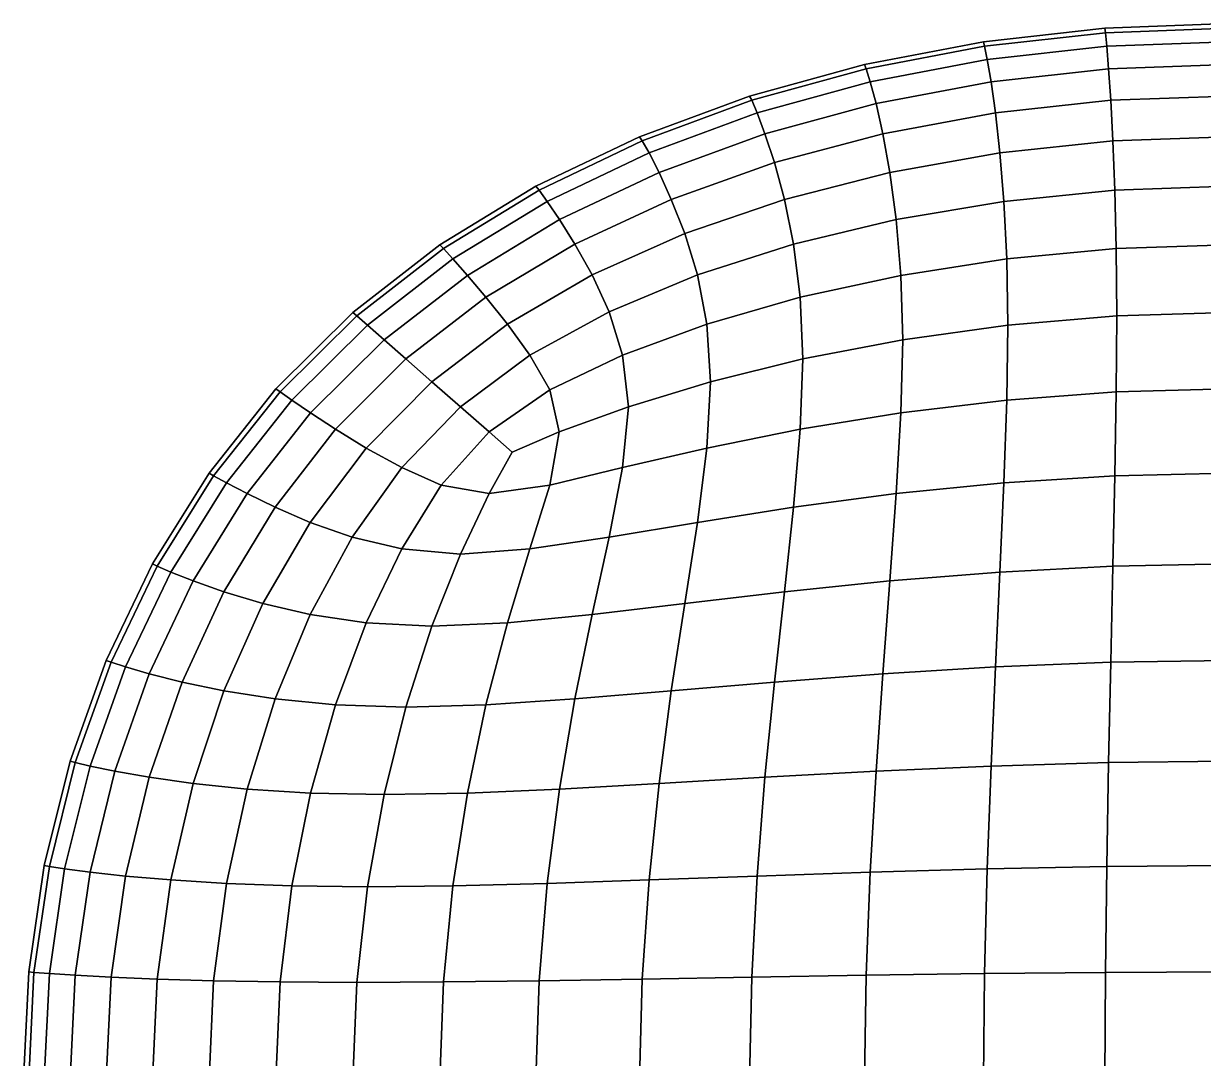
# Model space of a CAD drawing. Header units: millimetres. Extents: x -22.5 to 22.7, y -19.9 to 19.7.
# Drawn here: x -22.48 to -0.35, y 0.3 to 19.7 of the extents above; entities that cross this region are included whole.
import ezdxf

# ---------------------------------------------------------------- set-up
doc = ezdxf.new("R2010")
doc.units = ezdxf.units.MM
doc.layers.add('Bases', color=102, linetype='Continuous')

msp = doc.modelspace()

# ---------------------------------------------------------------- linework, layer by layer
at = {"layer": 'Bases'}
for points in [[(-2.191948, 19.531828, 3.00832), (0.098605, 19.616687, 3.009372), (0.098605, 19.701865, 2.771636), (-2.202134, 19.616687, 2.771636)], [(-2.191948, 19.531828, 2.534952), (-2.202134, 19.616687, 2.771636), (0.098605, 19.701865, 2.771636), (0.098605, 19.616687, 2.5339)], [(-4.458807, 19.277689, 3.005688), (-2.191948, 19.531828, 3.00832), (-2.202134, 19.616687, 2.771636), (-4.479067, 19.361571, 2.771636)], [(-4.458807, 19.277689, 2.537584), (-4.479067, 19.361571, 2.771636), (-2.202134, 19.616687, 2.771636), (-2.191948, 19.531828, 2.534952)], [(-4.40786, 19.026764, 3.237291), (-2.166481, 19.277689, 3.242555), (-2.191948, 19.531828, 3.00832), (-4.458807, 19.277689, 3.005688)], [(-4.40786, 19.026764, 2.305981), (-4.458807, 19.277689, 2.537584), (-2.191948, 19.531828, 2.534952), (-2.166481, 19.277689, 2.300717)], [(-2.166481, 19.277689, 3.242555), (0.098605, 19.361571, 3.244649), (0.098605, 19.616687, 3.009372), (-2.191948, 19.531828, 3.00832)], [(-2.166481, 19.277689, 2.300717), (-2.191948, 19.531828, 2.534952), (0.098605, 19.616687, 2.5339), (0.098605, 19.361571, 2.298623)], [(-6.67828, 18.85471, 3.002004), (-4.458807, 19.277689, 3.005688), (-4.479067, 19.361571, 2.771636), (-6.708385, 18.936937, 2.771636)], [(-6.67828, 18.85471, 2.541268), (-6.708385, 18.936937, 2.771636), (-4.479067, 19.361571, 2.771636), (-4.458807, 19.277689, 2.537584)], [(-6.601827, 18.609518, 3.229872), (-4.40786, 19.026764, 3.237291), (-4.458807, 19.277689, 3.005688), (-6.67828, 18.85471, 3.002004)], [(-6.601827, 18.609518, 2.3134), (-6.67828, 18.85471, 2.541268), (-4.458807, 19.277689, 2.537584), (-4.40786, 19.026764, 2.305981)], [(-4.336059, 18.609518, 3.463994), (-2.130827, 18.85471, 3.471894), (-2.166481, 19.277689, 3.242555), (-4.40786, 19.026764, 3.237291)], [(-4.336059, 18.609518, 2.079277), (-4.40786, 19.026764, 2.305981), (-2.166481, 19.277689, 2.300717), (-2.130827, 18.85471, 2.071378)], [(-2.130827, 18.85471, 3.471894), (0.098605, 18.936937, 3.475005), (0.098605, 19.361571, 3.244649), (-2.166481, 19.277689, 3.242555)], [(-2.130827, 18.85471, 2.071378), (-2.166481, 19.277689, 2.300717), (0.098605, 19.361571, 2.298623), (0.098605, 18.936937, 2.068267)], [(-8.826673, 18.263329, 2.997794), (-6.67828, 18.85471, 3.002004), (-6.708385, 18.936937, 2.771636), (-8.866283, 18.343204, 2.771636)], [(-8.826673, 18.263329, 2.545478), (-8.866283, 18.343204, 2.771636), (-6.708385, 18.936937, 2.771636), (-6.67828, 18.85471, 2.541268)], [(-8.724674, 18.026671, 3.221313), (-6.601827, 18.609518, 3.229872), (-6.67828, 18.85471, 3.002004), (-8.826673, 18.263329, 2.997794)], [(-8.724674, 18.026671, 2.321958), (-8.826673, 18.263329, 2.545478), (-6.67828, 18.85471, 2.541268), (-6.601827, 18.609518, 2.3134)], [(-6.492888, 18.202849, 3.452738), (-4.336059, 18.609518, 3.463994), (-4.40786, 19.026764, 3.237291), (-6.601827, 18.609518, 3.229872)], [(-6.492888, 18.202849, 2.090534), (-6.601827, 18.609518, 2.3134), (-4.40786, 19.026764, 2.305981), (-4.336059, 18.609518, 2.079277)], [(-4.253235, 18.026671, 3.683349), (-2.090081, 18.263329, 3.693889), (-2.130827, 18.85471, 3.471894), (-4.336059, 18.609518, 3.463994)], [(-4.253235, 18.026671, 1.859923), (-4.336059, 18.609518, 2.079277), (-2.130827, 18.85471, 2.071378), (-2.090081, 18.263329, 1.849383)], [(-2.090081, 18.263329, 3.693889), (0.098605, 18.343204, 3.697982), (0.098605, 18.936937, 3.475005), (-2.130827, 18.85471, 3.471894)], [(-2.090081, 18.263329, 1.849383), (-2.130827, 18.85471, 2.071378), (0.098605, 18.936937, 2.068267), (0.098605, 18.343204, 1.84529)], [(-8.577114, 17.636192, 3.439557), (-6.492888, 18.202849, 3.452738), (-6.601827, 18.609518, 3.229872), (-8.724674, 18.026671, 3.221313)], [(-8.577114, 17.636192, 2.103715), (-8.724674, 18.026671, 2.321958), (-6.601827, 18.609518, 2.3134), (-6.492888, 18.202849, 2.090534)], [(-6.365327, 17.636192, 3.668102), (-4.253235, 18.026671, 3.683349), (-4.336059, 18.609518, 3.463994), (-6.492888, 18.202849, 3.452738)], [(-6.365327, 17.636192, 1.87517), (-6.492888, 18.202849, 2.090534), (-4.336059, 18.609518, 2.079277), (-4.253235, 18.026671, 1.859923)], [(-10.880294, 17.503985, 2.993583), (-8.826673, 18.263329, 2.997794), (-8.866283, 18.343204, 2.771636), (-10.928954, 17.580789, 2.771636)], [(-10.880294, 17.503985, 2.549688), (-10.928954, 17.580789, 2.771636), (-8.866283, 18.343204, 2.771636), (-8.826673, 18.263329, 2.545478)], [(-10.752695, 17.278944, 3.212632), (-8.724674, 18.026671, 3.221313), (-8.826673, 18.263329, 2.997794), (-10.880294, 17.503985, 2.993583)], [(-10.752695, 17.278944, 2.33064), (-10.880294, 17.503985, 2.549688), (-8.826673, 18.263329, 2.545478), (-8.724674, 18.026671, 2.321958)], [(-8.400825, 17.094857, 3.649886), (-6.365327, 17.636192, 3.668102), (-6.492888, 18.202849, 3.452738), (-8.577114, 17.636192, 3.439557)], [(-8.400825, 17.094857, 1.893386), (-8.577114, 17.636192, 2.103715), (-6.492888, 18.202849, 2.090534), (-6.365327, 17.636192, 1.87517)], [(-4.169221, 17.278944, 3.892905), (-2.049334, 17.503985, 3.90609), (-2.090081, 18.263329, 3.693889), (-4.253235, 18.026671, 3.683349)], [(-4.169221, 17.278944, 1.650367), (-4.253235, 18.026671, 1.859923), (-2.090081, 18.263329, 1.849383), (-2.049334, 17.503985, 1.637182)], [(-2.049334, 17.503985, 3.90609), (0.098605, 17.580789, 3.911118), (0.098605, 18.343204, 3.697982), (-2.090081, 18.263329, 3.693889)], [(-2.049334, 17.503985, 1.637182), (-2.090081, 18.263329, 1.849383), (0.098605, 18.343204, 1.84529), (0.098605, 17.580789, 1.632154)], [(-10.564537, 16.911036, 3.425884), (-8.577114, 17.636192, 3.439557), (-8.724674, 18.026671, 3.221313), (-10.752695, 17.278944, 3.212632)], [(-10.564537, 16.911036, 2.117388), (-10.752695, 17.278944, 2.33064), (-8.724674, 18.026671, 2.321958), (-8.577114, 17.636192, 2.103715)], [(-6.233006, 16.911036, 3.873463), (-4.169221, 17.278944, 3.892905), (-4.253235, 18.026671, 3.683349), (-6.365327, 17.636192, 3.668102)], [(-6.233006, 16.911036, 1.669809), (-6.365327, 17.636192, 1.87517), (-4.253235, 18.026671, 1.859923), (-4.169221, 17.278944, 1.650367)], [(-12.815449, 16.577116, 2.989899), (-10.880294, 17.503985, 2.993583), (-10.928954, 17.580789, 2.771636), (-12.87259, 16.650112, 2.771636)], [(-12.815449, 16.577116, 2.553373), (-12.87259, 16.650112, 2.771636), (-10.928954, 17.580789, 2.771636), (-10.880294, 17.503985, 2.549688)], [(-12.662658, 16.366398, 3.204967), (-10.752695, 17.278944, 3.212632), (-10.880294, 17.503985, 2.993583), (-12.815449, 16.577116, 2.989899)], [(-12.662658, 16.366398, 2.338305), (-12.815449, 16.577116, 2.553373), (-10.880294, 17.503985, 2.549688), (-10.752695, 17.278944, 2.33064)], [(-10.334199, 16.40563, 3.63044), (-8.400825, 17.094857, 3.649886), (-8.577114, 17.636192, 3.439557), (-10.564537, 16.911036, 3.425884)], [(-10.334199, 16.40563, 1.912832), (-10.564537, 16.911036, 2.117388), (-8.577114, 17.636192, 2.103715), (-8.400825, 17.094857, 1.893386)], [(-8.212636, 16.40563, 3.849662), (-6.233006, 16.911036, 3.873463), (-6.365327, 17.636192, 3.668102), (-8.400825, 17.094857, 3.649886)], [(-8.212636, 16.40563, 1.69361), (-8.400825, 17.094857, 1.893386), (-6.365327, 17.636192, 1.87517), (-6.233006, 16.911036, 1.669809)], [(-4.09504, 16.366398, 4.090263), (-2.01368, 16.577116, 4.10605), (-2.049334, 17.503985, 3.90609), (-4.169221, 17.278944, 3.892905)], [(-4.09504, 16.366398, 1.453009), (-4.169221, 17.278944, 1.650367), (-2.049334, 17.503985, 1.637182), (-2.01368, 16.577116, 1.437221)], [(-2.01368, 16.577116, 4.10605), (0.098605, 16.650112, 4.111955), (0.098605, 17.580789, 3.911118), (-2.049334, 17.503985, 3.90609)], [(-2.01368, 16.577116, 1.437221), (-2.049334, 17.503985, 1.637182), (0.098605, 17.580789, 1.632154), (0.098605, 16.650112, 1.431317)], [(-12.432849, 16.026224, 3.413644), (-10.564537, 16.911036, 3.425884), (-10.752695, 17.278944, 3.212632), (-12.662658, 16.366398, 3.204967)], [(-12.432849, 16.026224, 2.129628), (-12.662658, 16.366398, 2.338305), (-10.752695, 17.278944, 2.33064), (-10.564537, 16.911036, 2.117388)], [(-6.114547, 16.026224, 4.066516), (-4.09504, 16.366398, 4.090263), (-4.169221, 17.278944, 3.892905), (-6.233006, 16.911036, 3.873463)], [(-6.114547, 16.026224, 1.476756), (-6.233006, 16.911036, 1.669809), (-4.169221, 17.278944, 1.650367), (-4.09504, 16.366398, 1.453009)], [(-10.080062, 15.768098, 3.823402), (-8.212636, 16.40563, 3.849662), (-8.400825, 17.094857, 3.649886), (-10.334199, 16.40563, 3.63044)], [(-10.080062, 15.768098, 1.71987), (-10.334199, 16.40563, 1.912832), (-8.400825, 17.094857, 1.893386), (-8.212636, 16.40563, 1.69361)], [(-12.144654, 15.564863, 3.612733), (-10.334199, 16.40563, 3.63044), (-10.564537, 16.911036, 3.425884), (-12.432849, 16.026224, 3.413644)], [(-12.144654, 15.564863, 1.930538), (-12.432849, 16.026224, 2.129628), (-10.564537, 16.911036, 2.117388), (-10.334199, 16.40563, 1.912832)], [(-8.041278, 15.564863, 4.036737), (-6.114547, 16.026224, 4.066516), (-6.233006, 16.911036, 3.873463), (-8.212636, 16.40563, 3.849662)], [(-8.041278, 15.564863, 1.506535), (-8.212636, 16.40563, 1.69361), (-6.233006, 16.911036, 1.669809), (-6.114547, 16.026224, 1.476756)], [(-14.608445, 15.483161, 2.987268), (-12.815449, 16.577116, 2.989899), (-12.87259, 16.650112, 2.771636), (-14.673385, 15.551591, 2.771636)], [(-14.608445, 15.483161, 2.556004), (-14.673385, 15.551591, 2.771636), (-12.87259, 16.650112, 2.771636), (-12.815449, 16.577116, 2.553373)], [(-1.988214, 15.483161, 4.291321), (0.098605, 15.551591, 4.298032), (0.098605, 16.650112, 4.111955), (-2.01368, 16.577116, 4.10605)], [(-1.988214, 15.483161, 1.25195), (-2.01368, 16.577116, 1.437221), (0.098605, 16.650112, 1.431317), (0.098605, 15.551591, 1.24524)], [(-14.431329, 15.289091, 3.199457), (-12.662658, 16.366398, 3.204967), (-12.815449, 16.577116, 2.989899), (-14.608445, 15.483161, 2.987268)], [(-14.431329, 15.289091, 2.343815), (-14.608445, 15.483161, 2.556004), (-12.815449, 16.577116, 2.553373), (-12.662658, 16.366398, 2.338305)], [(-11.816705, 14.990583, 3.799041), (-10.080062, 15.768098, 3.823402), (-10.334199, 16.40563, 3.63044), (-12.144654, 15.564863, 3.612733)], [(-11.816705, 14.990583, 1.744231), (-12.144654, 15.564863, 1.930538), (-10.334199, 16.40563, 1.912832), (-10.080062, 15.768098, 1.71987)], [(-9.844305, 14.990583, 4.00285), (-8.041278, 15.564863, 4.036737), (-8.212636, 16.40563, 3.849662), (-10.080062, 15.768098, 3.823402)], [(-9.844305, 14.990583, 1.540422), (-10.080062, 15.768098, 1.71987), (-8.212636, 16.40563, 1.69361), (-8.041278, 15.564863, 1.506535)], [(-4.041713, 15.289091, 4.27302), (-1.988214, 15.483161, 4.291321), (-2.01368, 16.577116, 4.10605), (-4.09504, 16.366398, 4.090263)], [(-4.041713, 15.289091, 1.270252), (-4.09504, 16.366398, 1.453009), (-2.01368, 16.577116, 1.437221), (-1.988214, 15.483161, 1.25195)], [(-14.159745, 14.9806, 3.40476), (-12.432849, 16.026224, 3.413644), (-12.662658, 16.366398, 3.204967), (-14.431329, 15.289091, 3.199457)], [(-14.159745, 14.9806, 2.138512), (-14.431329, 15.289091, 2.343815), (-12.662658, 16.366398, 2.338305), (-12.432849, 16.026224, 2.129628)], [(-6.028574, 14.9806, 4.244957), (-4.041713, 15.289091, 4.27302), (-4.09504, 16.366398, 4.090263), (-6.114547, 16.026224, 4.066516)], [(-6.028574, 14.9806, 1.298315), (-6.114547, 16.026224, 1.476756), (-4.09504, 16.366398, 1.453009), (-4.041713, 15.289091, 1.270252)], [(-13.811396, 14.568907, 3.599735), (-12.144654, 15.564863, 3.612733), (-12.432849, 16.026224, 3.413644), (-14.159745, 14.9806, 3.40476)], [(-13.811396, 14.568907, 1.943537), (-14.159745, 14.9806, 2.138512), (-12.432849, 16.026224, 2.129628), (-12.144654, 15.564863, 1.930538)], [(-7.915479, 14.568907, 4.208962), (-6.028574, 14.9806, 4.244957), (-6.114547, 16.026224, 4.066516), (-8.041278, 15.564863, 4.036737)], [(-7.915479, 14.568907, 1.33431), (-8.041278, 15.564863, 1.506535), (-6.114547, 16.026224, 1.476756), (-6.028574, 14.9806, 1.298315)], [(-11.500781, 14.298099, 3.970205), (-9.844305, 14.990583, 4.00285), (-10.080062, 15.768098, 3.823402), (-11.816705, 14.990583, 3.799041)], [(-11.500781, 14.298099, 1.573066), (-11.816705, 14.990583, 1.744231), (-10.080062, 15.768098, 1.71987), (-9.844305, 14.990583, 1.540422)], [(-16.235588, 14.222559, 2.986215), (-14.608445, 15.483161, 2.987268), (-14.673385, 15.551591, 2.771636), (-16.307532, 14.285645, 2.771636)], [(-16.235588, 14.222559, 2.557057), (-16.307532, 14.285645, 2.771636), (-14.673385, 15.551591, 2.771636), (-14.608445, 15.483161, 2.556004)], [(-13.403988, 14.065229, 3.780938), (-11.816705, 14.990583, 3.799041), (-12.144654, 15.564863, 3.612733), (-13.811396, 14.568907, 3.599735)], [(-13.403988, 14.065229, 1.762334), (-13.811396, 14.568907, 1.943537), (-12.144654, 15.564863, 1.930538), (-11.816705, 14.990583, 1.744231)], [(-9.669107, 14.065229, 4.166865), (-7.915479, 14.568907, 4.208962), (-8.041278, 15.564863, 4.036737), (-9.844305, 14.990583, 4.00285)], [(-9.669107, 14.065229, 1.376407), (-9.844305, 14.990583, 1.540422), (-8.041278, 15.564863, 1.506535), (-7.915479, 14.568907, 1.33431)], [(-1.978027, 14.222559, 4.459455), (0.098605, 14.285645, 4.466889), (0.098605, 15.551591, 4.298032), (-1.988214, 15.483161, 4.291321)], [(-1.978027, 14.222559, 1.083817), (-1.988214, 15.483161, 1.25195), (0.098605, 15.551591, 1.24524), (0.098605, 14.285645, 1.076383)], [(-16.035477, 14.047085, 3.19724), (-14.431329, 15.289091, 3.199457), (-14.608445, 15.483161, 2.987268), (-16.235588, 14.222559, 2.986215)], [(-16.035477, 14.047085, 2.346031), (-16.235588, 14.222559, 2.557057), (-14.608445, 15.483161, 2.556004), (-14.431329, 15.289091, 2.343815)], [(-15.722918, 13.773008, 3.401157), (-14.159745, 14.9806, 3.40476), (-14.431329, 15.289091, 3.199457), (-16.035477, 14.047085, 3.19724)], [(-15.722918, 13.773008, 2.142115), (-16.035477, 14.047085, 2.346031), (-14.431329, 15.289091, 2.343815), (-14.159745, 14.9806, 2.138512)], [(-5.993709, 13.773008, 4.406481), (-4.020263, 14.047085, 4.438777), (-4.041713, 15.289091, 4.27302), (-6.028574, 14.9806, 4.244957)], [(-5.993709, 13.773008, 1.136791), (-6.028574, 14.9806, 1.298315), (-4.041713, 15.289091, 1.270252), (-4.020263, 14.047085, 1.104494)], [(-4.020263, 14.047085, 4.438777), (-1.978027, 14.222559, 4.459455), (-1.988214, 15.483161, 4.291321), (-4.041713, 15.289091, 4.27302)], [(-4.020263, 14.047085, 1.104494), (-4.041713, 15.289091, 1.270252), (-1.988214, 15.483161, 1.25195), (-1.978027, 14.222559, 1.083817)], [(-15.313631, 13.414112, 3.594412), (-13.811396, 14.568907, 3.599735), (-14.159745, 14.9806, 3.40476), (-15.722918, 13.773008, 3.401157)], [(-15.313631, 13.414112, 1.94886), (-15.722918, 13.773008, 2.142115), (-14.159745, 14.9806, 2.138512), (-13.811396, 14.568907, 1.943537)], [(-12.98786, 13.482125, 3.944154), (-11.500781, 14.298099, 3.970205), (-11.816705, 14.990583, 3.799041), (-13.403988, 14.065229, 3.780938)], [(-12.98786, 13.482125, 1.599118), (-13.403988, 14.065229, 1.762334), (-11.816705, 14.990583, 1.744231), (-11.500781, 14.298099, 1.573066)], [(-11.248662, 13.482125, 4.123866), (-9.669107, 14.065229, 4.166865), (-9.844305, 14.990583, 4.00285), (-11.500781, 14.298099, 3.970205)], [(-11.248662, 13.482125, 1.419406), (-11.500781, 14.298099, 1.573066), (-9.844305, 14.990583, 1.540422), (-9.669107, 14.065229, 1.376407)], [(-7.863969, 13.414112, 4.364189), (-5.993709, 13.773008, 4.406481), (-6.028574, 14.9806, 4.244957), (-7.915479, 14.568907, 4.208962)], [(-7.863969, 13.414112, 1.179083), (-7.915479, 14.568907, 1.33431), (-6.028574, 14.9806, 1.298315), (-5.993709, 13.773008, 1.136791)], [(-14.823335, 12.984181, 3.77345), (-13.403988, 14.065229, 3.780938), (-13.811396, 14.568907, 3.599735), (-15.313631, 13.414112, 3.594412)], [(-14.823335, 12.984181, 1.769821), (-15.313631, 13.414112, 1.94886), (-13.811396, 14.568907, 1.943537), (-13.403988, 14.065229, 1.762334)], [(-9.596648, 12.984181, 4.313526), (-7.863969, 13.414112, 4.364189), (-7.915479, 14.568907, 4.208962), (-9.669107, 14.065229, 4.166865)], [(-9.596648, 12.984181, 1.229746), (-9.669107, 14.065229, 1.376407), (-7.915479, 14.568907, 1.33431), (-7.863969, 13.414112, 1.179083)], [(-16.235588, 14.222559, 2.986215), (-16.307532, 14.285645, 2.771636), (-17.751224, 12.852692, 2.771636), (-17.673186, 12.795747, 2.987268)], [(-16.235588, 14.222559, 2.557057), (-17.673186, 12.795747, 2.556004), (-17.751224, 12.852692, 2.771636), (-16.307532, 14.285645, 2.771636)], [(-16.035477, 14.047085, 3.19724), (-16.235588, 14.222559, 2.986215), (-17.673186, 12.795747, 2.987268), (-17.451868, 12.640438, 3.199457)], [(-16.035477, 14.047085, 2.346031), (-17.451868, 12.640438, 2.343815), (-17.673186, 12.795747, 2.556004), (-16.235588, 14.222559, 2.557057)], [(-12.613347, 12.832151, 4.085167), (-11.248662, 13.482125, 4.123866), (-11.500781, 14.298099, 3.970205), (-12.98786, 13.482125, 3.944154)], [(-12.613347, 12.832151, 1.458105), (-12.98786, 13.482125, 1.599118), (-11.500781, 14.298099, 1.573066), (-11.248662, 13.482125, 1.419406)], [(-4.020263, 14.047085, 4.438777), (-4.041713, 12.640438, 4.585134), (-1.988214, 12.795747, 4.608003), (-1.978027, 14.222559, 4.459455)], [(-4.020263, 14.047085, 1.104494), (-1.978027, 14.222559, 1.083817), (-1.988214, 12.795747, 0.935269), (-4.041713, 12.640438, 0.958138)], [(-1.978027, 14.222559, 4.459455), (-1.988214, 12.795747, 4.608003), (0.098605, 12.852692, 4.616066), (0.098605, 14.285645, 4.466889)], [(-1.978027, 14.222559, 1.083817), (0.098605, 14.285645, 1.076383), (0.098605, 12.852692, 0.927206), (-1.988214, 12.795747, 0.935269)], [(-15.722918, 13.773008, 3.401157), (-16.035477, 14.047085, 3.19724), (-17.451868, 12.640438, 3.199457), (-17.100063, 12.402291, 3.40476)], [(-15.722918, 13.773008, 2.142115), (-17.100063, 12.402291, 2.138512), (-17.451868, 12.640438, 2.343815), (-16.035477, 14.047085, 2.346031)], [(-14.289883, 12.516407, 3.932776), (-12.98786, 13.482125, 3.944154), (-13.403988, 14.065229, 3.780938), (-14.823335, 12.984181, 3.77345)], [(-14.289883, 12.516407, 1.610496), (-14.823335, 12.984181, 1.769821), (-13.403988, 14.065229, 1.762334), (-12.98786, 13.482125, 1.599118)], [(-11.138554, 12.516407, 4.258404), (-9.596648, 12.984181, 4.313526), (-9.669107, 14.065229, 4.166865), (-11.248662, 13.482125, 4.123866)], [(-11.138554, 12.516407, 1.284867), (-11.248662, 13.482125, 1.419406), (-9.669107, 14.065229, 1.376407), (-9.596648, 12.984181, 1.229746)], [(-5.993709, 13.773008, 4.406481), (-6.028574, 12.402291, 4.548781), (-4.041713, 12.640438, 4.585134), (-4.020263, 14.047085, 4.438777)], [(-5.993709, 13.773008, 1.136791), (-4.020263, 14.047085, 1.104494), (-4.041713, 12.640438, 0.958138), (-6.028574, 12.402291, 0.99449)], [(-15.313631, 13.414112, 3.594412), (-15.722918, 13.773008, 3.401157), (-17.100063, 12.402291, 3.40476), (-16.630565, 12.096831, 3.599735)], [(-15.313631, 13.414112, 1.94886), (-16.630565, 12.096831, 1.943537), (-17.100063, 12.402291, 2.138512), (-15.722918, 13.773008, 2.142115)], [(-7.863969, 13.414112, 4.364189), (-7.915479, 12.096831, 4.500268), (-6.028574, 12.402291, 4.548781), (-5.993709, 13.773008, 4.406481)], [(-7.863969, 13.414112, 1.179083), (-5.993709, 13.773008, 1.136791), (-6.028574, 12.402291, 0.99449), (-7.915479, 12.096831, 1.043004)], [(-14.823335, 12.984181, 3.77345), (-15.313631, 13.414112, 3.594412), (-16.630565, 12.096831, 3.599735), (-16.056169, 11.739583, 3.780938)], [(-14.823335, 12.984181, 1.769821), (-16.056169, 11.739583, 1.762334), (-16.630565, 12.096831, 1.943537), (-15.313631, 13.414112, 1.94886)], [(-13.751125, 12.04398, 4.066893), (-12.613347, 12.832151, 4.085167), (-12.98786, 13.482125, 3.944154), (-14.289883, 12.516407, 3.932776)], [(-13.751125, 12.04398, 1.476379), (-14.289883, 12.516407, 1.610496), (-12.98786, 13.482125, 1.599118), (-12.613347, 12.832151, 1.458105)], [(-12.436494, 12.04398, 4.202734), (-11.138554, 12.516407, 4.258404), (-11.248662, 13.482125, 4.123866), (-12.613347, 12.832151, 4.085167)], [(-12.436494, 12.04398, 1.340538), (-12.613347, 12.832151, 1.458105), (-11.248662, 13.482125, 1.419406), (-11.138554, 12.516407, 1.284867)], [(-9.596648, 12.984181, 4.313526), (-9.669107, 11.739583, 4.440915), (-7.915479, 12.096831, 4.500268), (-7.863969, 13.414112, 4.364189)], [(-9.596648, 12.984181, 1.229746), (-7.863969, 13.414112, 1.179083), (-7.915479, 12.096831, 1.043004), (-9.669107, 11.739583, 1.102356)], [(-17.673186, 12.795747, 2.987268), (-17.751224, 12.852692, 2.771636), (-19.003983, 11.273609, 2.771636), (-18.920739, 11.223504, 2.989899)], [(-17.673186, 12.795747, 2.556004), (-18.920739, 11.223504, 2.553373), (-19.003983, 11.273609, 2.771636), (-17.751224, 12.852692, 2.771636)], [(-14.289883, 12.516407, 3.932776), (-14.823335, 12.984181, 3.77345), (-16.056169, 11.739583, 3.780938), (-15.391193, 11.374687, 3.944154)], [(-14.289883, 12.516407, 1.610496), (-15.391193, 11.374687, 1.599118), (-16.056169, 11.739583, 1.762334), (-14.823335, 12.984181, 1.769821)], [(-11.138554, 12.516407, 4.258404), (-11.248662, 11.374687, 4.372203), (-9.669107, 11.739583, 4.440915), (-9.596648, 12.984181, 4.313526)], [(-11.138554, 12.516407, 1.284867), (-9.596648, 12.984181, 1.229746), (-9.669107, 11.739583, 1.102356), (-11.248662, 11.374687, 1.171068)], [(-1.988214, 12.795747, 4.608003), (-2.01368, 11.223504, 4.736913), (0.098605, 11.273609, 4.745514), (0.098605, 12.852692, 4.616066)], [(-1.988214, 12.795747, 0.935269), (0.098605, 12.852692, 0.927206), (0.098605, 11.273609, 0.797757), (-2.01368, 11.223504, 0.806359)], [(-17.451868, 12.640438, 3.199457), (-17.673186, 12.795747, 2.987268), (-18.920739, 11.223504, 2.989899), (-18.680434, 11.089524, 3.204967)], [(-17.451868, 12.640438, 2.343815), (-18.680434, 11.089524, 2.338305), (-18.920739, 11.223504, 2.553373), (-17.673186, 12.795747, 2.556004)], [(-17.100063, 12.402291, 3.40476), (-17.451868, 12.640438, 3.199457), (-18.680434, 11.089524, 3.204967), (-18.292498, 10.888009, 3.413644)], [(-17.100063, 12.402291, 2.138512), (-18.292498, 10.888009, 2.129628), (-18.680434, 11.089524, 2.338305), (-17.451868, 12.640438, 2.343815)], [(-13.319813, 11.665771, 4.158167), (-12.436494, 12.04398, 4.202734), (-12.613347, 12.832151, 4.085167), (-13.751125, 12.04398, 4.066893)], [(-13.319813, 11.665771, 1.385105), (-13.751125, 12.04398, 1.476379), (-12.613347, 12.832151, 1.458105), (-12.436494, 12.04398, 1.340538)], [(-6.028574, 12.402291, 4.548781), (-6.114547, 10.888009, 4.671996), (-4.09504, 11.089524, 4.712082), (-4.041713, 12.640438, 4.585134)], [(-6.028574, 12.402291, 0.99449), (-4.041713, 12.640438, 0.958138), (-4.09504, 11.089524, 0.83119), (-6.114547, 10.888009, 0.871275)], [(-4.041713, 12.640438, 4.585134), (-4.09504, 11.089524, 4.712082), (-2.01368, 11.223504, 4.736913), (-1.988214, 12.795747, 4.608003)], [(-4.041713, 12.640438, 0.958138), (-1.988214, 12.795747, 0.935269), (-2.01368, 11.223504, 0.806359), (-4.09504, 11.089524, 0.83119)], [(-16.630565, 12.096831, 3.599735), (-17.100063, 12.402291, 3.40476), (-18.292498, 10.888009, 3.413644), (-17.76636, 10.635296, 3.612733)], [(-16.630565, 12.096831, 1.943537), (-17.76636, 10.635296, 1.930538), (-18.292498, 10.888009, 2.129628), (-17.100063, 12.402291, 2.138512)], [(-13.751125, 12.04398, 4.066893), (-14.289883, 12.516407, 3.932776), (-15.391193, 11.374687, 3.944154), (-14.649959, 11.046284, 4.085167)], [(-13.751125, 12.04398, 1.476379), (-14.649959, 11.046284, 1.458105), (-15.391193, 11.374687, 1.599118), (-14.289883, 12.516407, 1.610496)], [(-12.436494, 12.04398, 4.202734), (-12.613347, 11.046284, 4.295611), (-11.248662, 11.374687, 4.372203), (-11.138554, 12.516407, 4.258404)], [(-12.436494, 12.04398, 1.340538), (-11.138554, 12.516407, 1.284867), (-11.248662, 11.374687, 1.171068), (-12.613347, 11.046284, 1.247661)], [(-7.915479, 12.096831, 4.500268), (-8.041278, 10.635296, 4.61763), (-6.114547, 10.888009, 4.671996), (-6.028574, 12.402291, 4.548781)], [(-7.915479, 12.096831, 1.043004), (-6.028574, 12.402291, 0.99449), (-6.114547, 10.888009, 0.871275), (-8.041278, 10.635296, 0.925642)], [(-16.056169, 11.739583, 3.780938), (-16.630565, 12.096831, 3.599735), (-17.76636, 10.635296, 3.612733), (-17.111447, 10.347724, 3.799041)], [(-16.056169, 11.739583, 1.762334), (-17.111447, 10.347724, 1.744231), (-17.76636, 10.635296, 1.930538), (-16.630565, 12.096831, 1.943537)], [(-13.319813, 11.665771, 4.158167), (-13.751125, 12.04398, 4.066893), (-14.649959, 11.046284, 4.085167), (-13.751125, 10.891206, 4.202734)], [(-13.319813, 11.665771, 1.385105), (-13.751125, 10.891206, 1.340538), (-14.649959, 11.046284, 1.458105), (-13.751125, 12.04398, 1.476379)], [(-13.319813, 11.665771, 4.158167), (-13.751125, 10.891206, 4.202734), (-12.613347, 11.046284, 4.295611), (-12.436494, 12.04398, 4.202734)], [(-13.319813, 11.665771, 1.385105), (-12.436494, 12.04398, 1.340538), (-12.613347, 11.046284, 1.247661), (-13.751125, 10.891206, 1.340538)], [(-9.669107, 11.739583, 4.440915), (-9.844305, 10.347724, 4.549958), (-8.041278, 10.635296, 4.61763), (-7.915479, 12.096831, 4.500268)], [(-9.669107, 11.739583, 1.102356), (-7.915479, 12.096831, 1.043004), (-8.041278, 10.635296, 0.925642), (-9.844305, 10.347724, 0.993314)], [(-15.391193, 11.374687, 3.944154), (-16.056169, 11.739583, 3.780938), (-17.111447, 10.347724, 3.799041), (-16.321734, 10.070697, 3.970205)], [(-15.391193, 11.374687, 1.599118), (-16.321734, 10.070697, 1.573066), (-17.111447, 10.347724, 1.744231), (-16.056169, 11.739583, 1.762334)], [(-11.248662, 11.374687, 4.372203), (-11.500781, 10.070697, 4.468356), (-9.844305, 10.347724, 4.549958), (-9.669107, 11.739583, 4.440915)], [(-11.248662, 11.374687, 1.171068), (-9.669107, 11.739583, 1.102356), (-9.844305, 10.347724, 0.993314), (-11.500781, 10.070697, 1.074915)], [(-14.649959, 11.046284, 4.085167), (-15.391193, 11.374687, 3.944154), (-16.321734, 10.070697, 3.970205), (-15.391193, 9.849618, 4.123866)], [(-14.649959, 11.046284, 1.458105), (-15.391193, 9.849618, 1.419406), (-16.321734, 10.070697, 1.573066), (-15.391193, 11.374687, 1.599118)], [(-12.613347, 11.046284, 4.295611), (-12.98786, 9.849618, 4.372203), (-11.500781, 10.070697, 4.468356), (-11.248662, 11.374687, 4.372203)], [(-12.613347, 11.046284, 1.247661), (-11.248662, 11.374687, 1.171068), (-11.500781, 10.070697, 1.074915), (-12.98786, 9.849618, 1.171068)], [(-18.920739, 11.223504, 2.989899), (-19.003983, 11.273609, 2.771636), (-20.065333, 9.569272, 2.771636), (-19.977745, 9.526603, 2.993583)], [(-18.920739, 11.223504, 2.553373), (-19.977745, 9.526603, 2.549688), (-20.065333, 9.569272, 2.771636), (-19.003983, 11.273609, 2.771636)], [(-18.680434, 11.089524, 3.204967), (-18.920739, 11.223504, 2.989899), (-19.977745, 9.526603, 2.993583), (-19.721107, 9.414714, 3.212632)], [(-18.680434, 11.089524, 2.338305), (-19.721107, 9.414714, 2.33064), (-19.977745, 9.526603, 2.549688), (-18.920739, 11.223504, 2.553373)], [(-18.292498, 10.888009, 3.413644), (-18.680434, 11.089524, 3.204967), (-19.721107, 9.414714, 3.212632), (-19.301543, 9.249721, 3.425884)], [(-18.292498, 10.888009, 2.129628), (-19.301543, 9.249721, 2.117388), (-19.721107, 9.414714, 2.33064), (-18.680434, 11.089524, 2.338305)], [(-6.114547, 10.888009, 4.671996), (-6.233006, 9.249721, 4.776261), (-4.169221, 9.414714, 4.819615), (-4.09504, 11.089524, 4.712082)], [(-6.114547, 10.888009, 0.871275), (-4.09504, 11.089524, 0.83119), (-4.169221, 9.414714, 0.723657), (-6.233006, 9.249721, 0.76701)], [(-4.09504, 11.089524, 4.712082), (-4.169221, 9.414714, 4.819615), (-2.049334, 9.526603, 4.846134), (-2.01368, 11.223504, 4.736913)], [(-4.09504, 11.089524, 0.83119), (-2.01368, 11.223504, 0.806359), (-2.049334, 9.526603, 0.697138), (-4.169221, 9.414714, 0.723657)], [(-2.01368, 11.223504, 4.736913), (-2.049334, 9.526603, 4.846134), (0.098605, 9.569272, 4.855184), (0.098605, 11.273609, 4.745514)], [(-2.01368, 11.223504, 0.806359), (0.098605, 11.273609, 0.797757), (0.098605, 9.569272, 0.688088), (-2.049334, 9.526603, 0.697138)], [(-17.76636, 10.635296, 3.612733), (-18.292498, 10.888009, 3.413644), (-19.301543, 9.249721, 3.425884), (-18.725175, 9.047743, 3.63044)], [(-17.76636, 10.635296, 1.930538), (-18.725175, 9.047743, 1.912832), (-19.301543, 9.249721, 2.117388), (-18.292498, 10.888009, 2.129628)], [(-13.751125, 10.891206, 4.202734), (-14.649959, 11.046284, 4.085167), (-15.391193, 9.849618, 4.123866), (-14.289883, 9.753067, 4.258404)], [(-13.751125, 10.891206, 1.340538), (-14.289883, 9.753067, 1.284867), (-15.391193, 9.849618, 1.419406), (-14.649959, 11.046284, 1.458105)], [(-13.751125, 10.891206, 4.202734), (-14.289883, 9.753067, 4.258404), (-12.98786, 9.849618, 4.372203), (-12.613347, 11.046284, 4.295611)], [(-13.751125, 10.891206, 1.340538), (-12.613347, 11.046284, 1.247661), (-12.98786, 9.849618, 1.171068), (-14.289883, 9.753067, 1.284867)], [(-8.041278, 10.635296, 4.61763), (-8.212636, 9.047743, 4.716705), (-6.233006, 9.249721, 4.776261), (-6.114547, 10.888009, 4.671996)], [(-8.041278, 10.635296, 0.925642), (-6.114547, 10.888009, 0.871275), (-6.233006, 9.249721, 0.76701), (-8.212636, 9.047743, 0.826567)], [(-17.111447, 10.347724, 3.799041), (-17.76636, 10.635296, 3.612733), (-18.725175, 9.047743, 3.63044), (-17.99813, 8.824895, 3.823402)], [(-17.111447, 10.347724, 1.744231), (-17.99813, 8.824895, 1.71987), (-18.725175, 9.047743, 1.912832), (-17.76636, 10.635296, 1.930538)], [(-9.844305, 10.347724, 4.549958), (-10.080062, 8.824895, 4.641579), (-8.212636, 9.047743, 4.716705), (-8.041278, 10.635296, 4.61763)], [(-9.844305, 10.347724, 0.993314), (-8.041278, 10.635296, 0.925642), (-8.212636, 9.047743, 0.826567), (-10.080062, 8.824895, 0.901693)], [(-16.321734, 10.070697, 3.970205), (-17.111447, 10.347724, 3.799041), (-17.99813, 8.824895, 3.823402), (-17.111447, 8.618164, 4.00285)], [(-16.321734, 10.070697, 1.573066), (-17.111447, 8.618164, 1.540422), (-17.99813, 8.824895, 1.71987), (-17.111447, 10.347724, 1.744231)], [(-11.500781, 10.070697, 4.468356), (-11.816705, 8.618164, 4.549958), (-10.080062, 8.824895, 4.641579), (-9.844305, 10.347724, 4.549958)], [(-11.500781, 10.070697, 1.074915), (-9.844305, 10.347724, 0.993314), (-10.080062, 8.824895, 0.901693), (-11.816705, 8.618164, 0.993314)], [(-15.391193, 9.849618, 4.123866), (-16.321734, 10.070697, 3.970205), (-17.111447, 8.618164, 4.00285), (-16.056169, 8.464537, 4.166865)], [(-15.391193, 9.849618, 1.419406), (-16.056169, 8.464537, 1.376407), (-17.111447, 8.618164, 1.540422), (-16.321734, 10.070697, 1.573066)], [(-12.98786, 9.849618, 4.372203), (-13.403988, 8.464537, 4.440915), (-11.816705, 8.618164, 4.549958), (-11.500781, 10.070697, 4.468356)], [(-12.98786, 9.849618, 1.171068), (-11.500781, 10.070697, 1.074915), (-11.816705, 8.618164, 0.993314), (-13.403988, 8.464537, 1.102356)], [(-14.289883, 9.753067, 4.258404), (-15.391193, 9.849618, 4.123866), (-16.056169, 8.464537, 4.166865), (-14.823335, 8.400999, 4.313526)], [(-14.289883, 9.753067, 1.284867), (-14.823335, 8.400999, 1.229746), (-16.056169, 8.464537, 1.376407), (-15.391193, 9.849618, 1.419406)], [(-14.289883, 9.753067, 4.258404), (-14.823335, 8.400999, 4.313526), (-13.403988, 8.464537, 4.440915), (-12.98786, 9.849618, 4.372203)], [(-14.289883, 9.753067, 1.284867), (-12.98786, 9.849618, 1.171068), (-13.403988, 8.464537, 1.102356), (-14.823335, 8.400999, 1.229746)], [(-19.977745, 9.526603, 2.993583), (-20.065333, 9.569272, 2.771636), (-20.934795, 7.760555, 2.771636), (-20.843706, 7.725822, 2.997794)], [(-19.977745, 9.526603, 2.549688), (-20.843706, 7.725822, 2.545478), (-20.934795, 7.760555, 2.771636), (-20.065333, 9.569272, 2.771636)], [(-19.721107, 9.414714, 3.212632), (-19.977745, 9.526603, 2.993583), (-20.843706, 7.725822, 2.997794), (-20.573819, 7.636381, 3.221313)], [(-19.721107, 9.414714, 2.33064), (-20.573819, 7.636381, 2.321958), (-20.843706, 7.725822, 2.545478), (-19.977745, 9.526603, 2.549688)], [(-4.169221, 9.414714, 4.819615), (-4.253235, 7.636381, 4.907726), (-2.090081, 7.725822, 4.935614), (-2.049334, 9.526603, 4.846134)], [(-4.169221, 9.414714, 0.723657), (-2.049334, 9.526603, 0.697138), (-2.090081, 7.725822, 0.607658), (-4.253235, 7.636381, 0.635546)], [(-2.049334, 9.526603, 4.846134), (-2.090081, 7.725822, 4.935614), (0.098605, 7.760555, 4.945026), (0.098605, 9.569272, 4.855184)], [(-2.049334, 9.526603, 0.697138), (0.098605, 9.569272, 0.688088), (0.098605, 7.760555, 0.598246), (-2.090081, 7.725822, 0.607658)], [(-19.301543, 9.249721, 3.425884), (-19.721107, 9.414714, 3.212632), (-20.573819, 7.636381, 3.221313), (-20.128515, 7.506989, 3.439557)], [(-19.301543, 9.249721, 2.117388), (-20.128515, 7.506989, 2.103715), (-20.573819, 7.636381, 2.321958), (-19.721107, 9.414714, 2.33064)], [(-6.233006, 9.249721, 4.776261), (-6.365327, 7.506989, 4.861713), (-4.253235, 7.636381, 4.907726), (-4.169221, 9.414714, 4.819615)], [(-6.233006, 9.249721, 0.76701), (-4.169221, 9.414714, 0.723657), (-4.253235, 7.636381, 0.635546), (-6.365327, 7.506989, 0.681559)], [(-18.725175, 9.047743, 3.63044), (-19.301543, 9.249721, 3.425884), (-20.128515, 7.506989, 3.439557), (-19.511173, 7.352404, 3.649886)], [(-18.725175, 9.047743, 1.912832), (-19.511173, 7.352404, 1.893386), (-20.128515, 7.506989, 2.103715), (-19.301543, 9.249721, 2.117388)], [(-8.212636, 9.047743, 4.716705), (-8.400825, 7.352404, 4.797923), (-6.365327, 7.506989, 4.861713), (-6.233006, 9.249721, 4.776261)], [(-8.212636, 9.047743, 0.826567), (-6.233006, 9.249721, 0.76701), (-6.365327, 7.506989, 0.681559), (-8.400825, 7.352404, 0.745349)], [(-17.99813, 8.824895, 3.823402), (-18.725175, 9.047743, 3.63044), (-19.511173, 7.352404, 3.649886), (-18.725175, 7.187385, 3.849662)], [(-17.99813, 8.824895, 1.71987), (-18.725175, 7.187385, 1.69361), (-19.511173, 7.352404, 1.893386), (-18.725175, 9.047743, 1.912832)], [(-10.080062, 8.824895, 4.641579), (-10.334199, 7.187385, 4.716705), (-8.400825, 7.352404, 4.797923), (-8.212636, 9.047743, 4.716705)], [(-10.080062, 8.824895, 0.901693), (-8.212636, 9.047743, 0.826567), (-8.400825, 7.352404, 0.745349), (-10.334199, 7.187385, 0.826567)], [(-17.111447, 8.618164, 4.00285), (-17.99813, 8.824895, 3.823402), (-18.725175, 7.187385, 3.849662), (-17.76636, 7.037124, 4.036737)], [(-17.111447, 8.618164, 1.540422), (-17.76636, 7.037124, 1.506535), (-18.725175, 7.187385, 1.69361), (-17.99813, 8.824895, 1.71987)], [(-11.816705, 8.618164, 4.549958), (-12.144654, 7.037124, 4.61763), (-10.334199, 7.187385, 4.716705), (-10.080062, 8.824895, 4.641579)], [(-11.816705, 8.618164, 0.993314), (-10.080062, 8.824895, 0.901693), (-10.334199, 7.187385, 0.826567), (-12.144654, 7.037124, 0.925642)], [(-16.056169, 8.464537, 4.166865), (-17.111447, 8.618164, 4.00285), (-17.76636, 7.037124, 4.036737), (-16.630565, 6.926813, 4.208962)], [(-16.056169, 8.464537, 1.376407), (-16.630565, 6.926813, 1.33431), (-17.76636, 7.037124, 1.506535), (-17.111447, 8.618164, 1.540422)], [(-14.823335, 8.400999, 4.313526), (-16.056169, 8.464537, 4.166865), (-16.630565, 6.926813, 4.208962), (-15.313631, 6.881646, 4.364189)], [(-14.823335, 8.400999, 1.229746), (-15.313631, 6.881646, 1.179083), (-16.630565, 6.926813, 1.33431), (-16.056169, 8.464537, 1.376407)], [(-14.823335, 8.400999, 4.313526), (-15.313631, 6.881646, 4.364189), (-13.811396, 6.926813, 4.500268), (-13.403988, 8.464537, 4.440915)], [(-14.823335, 8.400999, 1.229746), (-13.403988, 8.464537, 1.102356), (-13.811396, 6.926813, 1.043004), (-15.313631, 6.881646, 1.179083)], [(-13.403988, 8.464537, 4.440915), (-13.811396, 6.926813, 4.500268), (-12.144654, 7.037124, 4.61763), (-11.816705, 8.618164, 4.549958)], [(-13.403988, 8.464537, 1.102356), (-11.816705, 8.618164, 0.993314), (-12.144654, 7.037124, 0.925642), (-13.811396, 6.926813, 1.043004)], [(-20.843706, 7.725822, 2.997794), (-20.934795, 7.760555, 2.771636), (-21.611892, 5.868336, 2.771636), (-21.51812, 5.841937, 3.002004)], [(-20.843706, 7.725822, 2.545478), (-21.51812, 5.841937, 2.541268), (-21.611892, 5.868336, 2.771636), (-20.934795, 7.760555, 2.771636)], [(-2.090081, 7.725822, 4.935614), (-2.130827, 5.841937, 5.005301), (0.098605, 5.868336, 5.014991), (0.098605, 7.760555, 4.945026)], [(-2.090081, 7.725822, 0.607658), (0.098605, 7.760555, 0.598246), (0.098605, 5.868336, 0.528281), (-2.130827, 5.841937, 0.537971)], [(-20.573819, 7.636381, 3.221313), (-20.843706, 7.725822, 2.997794), (-21.51812, 5.841937, 3.002004), (-21.238501, 5.774897, 3.229872)], [(-20.573819, 7.636381, 2.321958), (-21.238501, 5.774897, 2.3134), (-21.51812, 5.841937, 2.541268), (-20.843706, 7.725822, 2.545478)], [(-20.128515, 7.506989, 3.439557), (-20.573819, 7.636381, 3.221313), (-21.238501, 5.774897, 3.229872), (-20.774734, 5.67937, 3.452738)], [(-20.128515, 7.506989, 2.103715), (-20.774734, 5.67937, 2.090534), (-21.238501, 5.774897, 2.3134), (-20.573819, 7.636381, 2.321958)], [(-6.365327, 7.506989, 4.861713), (-6.492888, 5.67937, 4.928487), (-4.336059, 5.774897, 4.976408), (-4.253235, 7.636381, 4.907726)], [(-6.365327, 7.506989, 0.681559), (-4.253235, 7.636381, 0.635546), (-4.336059, 5.774897, 0.566864), (-6.492888, 5.67937, 0.614785)], [(-4.253235, 7.636381, 4.907726), (-4.336059, 5.774897, 4.976408), (-2.130827, 5.841937, 5.005301), (-2.090081, 7.725822, 4.935614)], [(-4.253235, 7.636381, 0.635546), (-2.090081, 7.725822, 0.607658), (-2.130827, 5.841937, 0.537971), (-4.336059, 5.774897, 0.566864)], [(-19.511173, 7.352404, 3.649886), (-20.128515, 7.506989, 3.439557), (-20.774734, 5.67937, 3.452738), (-20.128515, 5.567514, 3.668102)], [(-19.511173, 7.352404, 1.893386), (-20.128515, 5.567514, 1.87517), (-20.774734, 5.67937, 2.090534), (-20.128515, 7.506989, 2.103715)], [(-18.725175, 7.187385, 3.849662), (-19.511173, 7.352404, 3.649886), (-20.128515, 5.567514, 3.668102), (-19.301543, 5.451485, 3.873463)], [(-18.725175, 7.187385, 1.69361), (-19.301543, 5.451485, 1.669809), (-20.128515, 5.567514, 1.87517), (-19.511173, 7.352404, 1.893386)], [(-10.334199, 7.187385, 4.716705), (-10.564537, 5.451485, 4.776261), (-8.577114, 5.567514, 4.861713), (-8.400825, 7.352404, 4.797923)], [(-10.334199, 7.187385, 0.826567), (-8.400825, 7.352404, 0.745349), (-8.577114, 5.567514, 0.681559), (-10.564537, 5.451485, 0.76701)], [(-8.400825, 7.352404, 4.797923), (-8.577114, 5.567514, 4.861713), (-6.492888, 5.67937, 4.928487), (-6.365327, 7.506989, 4.861713)], [(-8.400825, 7.352404, 0.745349), (-6.365327, 7.506989, 0.681559), (-6.492888, 5.67937, 0.614785), (-8.577114, 5.567514, 0.681559)], [(-17.76636, 7.037124, 4.036737), (-18.725175, 7.187385, 3.849662), (-19.301543, 5.451485, 3.873463), (-18.292498, 5.347611, 4.066516)], [(-17.76636, 7.037124, 1.506535), (-18.292498, 5.347611, 1.476756), (-19.301543, 5.451485, 1.669809), (-18.725175, 7.187385, 1.69361)], [(-12.144654, 7.037124, 4.61763), (-12.432849, 5.347611, 4.671996), (-10.564537, 5.451485, 4.776261), (-10.334199, 7.187385, 4.716705)], [(-12.144654, 7.037124, 0.925642), (-10.334199, 7.187385, 0.826567), (-10.564537, 5.451485, 0.76701), (-12.432849, 5.347611, 0.871275)], [(-16.630565, 6.926813, 4.208962), (-17.76636, 7.037124, 4.036737), (-18.292498, 5.347611, 4.066516), (-17.100063, 5.272223, 4.244957)], [(-16.630565, 6.926813, 1.33431), (-17.100063, 5.272223, 1.298315), (-18.292498, 5.347611, 1.476756), (-17.76636, 7.037124, 1.506535)], [(-15.313631, 6.881646, 4.364189), (-16.630565, 6.926813, 4.208962), (-17.100063, 5.272223, 4.244957), (-15.722918, 5.24165, 4.406481)], [(-15.313631, 6.881646, 1.179083), (-15.722918, 5.24165, 1.136791), (-17.100063, 5.272223, 1.298315), (-16.630565, 6.926813, 1.33431)], [(-15.313631, 6.881646, 4.364189), (-15.722918, 5.24165, 4.406481), (-14.159745, 5.272223, 4.548781), (-13.811396, 6.926813, 4.500268)], [(-15.313631, 6.881646, 1.179083), (-13.811396, 6.926813, 1.043004), (-14.159745, 5.272223, 0.99449), (-15.722918, 5.24165, 1.136791)], [(-13.811396, 6.926813, 4.500268), (-14.159745, 5.272223, 4.548781), (-12.432849, 5.347611, 4.671996), (-12.144654, 7.037124, 4.61763)], [(-13.811396, 6.926813, 1.043004), (-12.144654, 7.037124, 0.925642), (-12.432849, 5.347611, 0.871275), (-14.159745, 5.272223, 0.99449)], [(-21.51812, 5.841937, 3.002004), (-21.611892, 5.868336, 2.771636), (-22.096147, 3.913489, 2.771636), (-22.000488, 3.895723, 3.005688)], [(-21.51812, 5.841937, 2.541268), (-22.000488, 3.895723, 2.537584), (-22.096147, 3.913489, 2.771636), (-21.611892, 5.868336, 2.771636)], [(-21.238501, 5.774897, 3.229872), (-21.51812, 5.841937, 3.002004), (-22.000488, 3.895723, 3.005688), (-21.714332, 3.851049, 3.237291)], [(-21.238501, 5.774897, 2.3134), (-21.714332, 3.851049, 2.305981), (-22.000488, 3.895723, 2.537584), (-21.51812, 5.841937, 2.541268)], [(-20.774734, 5.67937, 3.452738), (-21.238501, 5.774897, 3.229872), (-21.714332, 3.851049, 3.237291), (-21.238501, 3.788088, 3.463994)], [(-20.774734, 5.67937, 2.090534), (-21.238501, 3.788088, 2.079277), (-21.714332, 3.851049, 2.305981), (-21.238501, 5.774897, 2.3134)], [(-6.492888, 5.67937, 4.928487), (-6.601827, 3.788088, 4.976408), (-4.40786, 3.851049, 5.025576), (-4.336059, 5.774897, 4.976408)], [(-6.492888, 5.67937, 0.614785), (-4.336059, 5.774897, 0.566864), (-4.40786, 3.851049, 0.517696), (-6.601827, 3.788088, 0.566864)], [(-4.336059, 5.774897, 4.976408), (-4.40786, 3.851049, 5.025576), (-2.166481, 3.895723, 5.055144), (-2.130827, 5.841937, 5.005301)], [(-4.336059, 5.774897, 0.566864), (-2.130827, 5.841937, 0.537971), (-2.166481, 3.895723, 0.488127), (-4.40786, 3.851049, 0.517696)], [(-2.130827, 5.841937, 5.005301), (-2.166481, 3.895723, 5.055144), (0.098605, 3.913489, 5.065029), (0.098605, 5.868336, 5.014991)], [(-2.130827, 5.841937, 0.537971), (0.098605, 5.868336, 0.528281), (0.098605, 3.913489, 0.478243), (-2.166481, 3.895723, 0.488127)], [(-20.128515, 5.567514, 3.668102), (-20.774734, 5.67937, 3.452738), (-21.238501, 3.788088, 3.463994), (-20.573819, 3.715461, 3.683349)], [(-20.128515, 5.567514, 1.87517), (-20.573819, 3.715461, 1.859923), (-21.238501, 3.788088, 2.079277), (-20.774734, 5.67937, 2.090534)], [(-19.301543, 5.451485, 3.873463), (-20.128515, 5.567514, 3.668102), (-20.573819, 3.715461, 3.683349), (-19.721107, 3.641791, 3.892905)], [(-19.301543, 5.451485, 1.669809), (-19.721107, 3.641791, 1.650367), (-20.573819, 3.715461, 1.859923), (-20.128515, 5.567514, 1.87517)], [(-10.564537, 5.451485, 4.776261), (-10.752695, 3.641791, 4.819615), (-8.724674, 3.715461, 4.907726), (-8.577114, 5.567514, 4.861713)], [(-10.564537, 5.451485, 0.76701), (-8.577114, 5.567514, 0.681559), (-8.724674, 3.715461, 0.635546), (-10.752695, 3.641791, 0.723657)], [(-8.577114, 5.567514, 4.861713), (-8.724674, 3.715461, 4.907726), (-6.601827, 3.788088, 4.976408), (-6.492888, 5.67937, 4.928487)], [(-8.577114, 5.567514, 0.681559), (-6.492888, 5.67937, 0.614785), (-6.601827, 3.788088, 0.566864), (-8.724674, 3.715461, 0.635546)], [(-18.292498, 5.347611, 4.066516), (-19.301543, 5.451485, 3.873463), (-19.721107, 3.641791, 3.892905), (-18.680434, 3.576743, 4.090263)], [(-18.292498, 5.347611, 1.476756), (-18.680434, 3.576743, 1.453009), (-19.721107, 3.641791, 1.650367), (-19.301543, 5.451485, 1.669809)], [(-17.100063, 5.272223, 4.244957), (-18.292498, 5.347611, 4.066516), (-18.680434, 3.576743, 4.090263), (-17.451868, 3.529982, 4.27302)], [(-17.100063, 5.272223, 1.298315), (-17.451868, 3.529982, 1.270252), (-18.680434, 3.576743, 1.453009), (-18.292498, 5.347611, 1.476756)], [(-14.159745, 5.272223, 4.548781), (-14.431329, 3.529982, 4.585134), (-12.662658, 3.576743, 4.712082), (-12.432849, 5.347611, 4.671996)], [(-14.159745, 5.272223, 0.99449), (-12.432849, 5.347611, 0.871275), (-12.662658, 3.576743, 0.83119), (-14.431329, 3.529982, 0.958138)], [(-12.432849, 5.347611, 4.671996), (-12.662658, 3.576743, 4.712082), (-10.752695, 3.641791, 4.819615), (-10.564537, 5.451485, 4.776261)], [(-12.432849, 5.347611, 0.871275), (-10.564537, 5.451485, 0.76701), (-10.752695, 3.641791, 0.723657), (-12.662658, 3.576743, 0.83119)], [(-15.722918, 5.24165, 4.406481), (-17.100063, 5.272223, 4.244957), (-17.451868, 3.529982, 4.27302), (-16.035477, 3.511173, 4.438777)], [(-15.722918, 5.24165, 1.136791), (-16.035477, 3.511173, 1.104494), (-17.451868, 3.529982, 1.270252), (-17.100063, 5.272223, 1.298315)], [(-15.722918, 5.24165, 4.406481), (-16.035477, 3.511173, 4.438777), (-14.431329, 3.529982, 4.585134), (-14.159745, 5.272223, 4.548781)], [(-15.722918, 5.24165, 1.136791), (-14.159745, 5.272223, 0.99449), (-14.431329, 3.529982, 0.958138), (-16.035477, 3.511173, 1.104494)], [(-22.000488, 3.895723, 3.005688), (-22.096147, 3.913489, 2.771636), (-22.387082, 1.91689, 2.771636), (-22.290308, 1.907958, 3.00832)], [(-22.000488, 3.895723, 2.537584), (-22.290308, 1.907958, 2.534952), (-22.387082, 1.91689, 2.771636), (-22.096147, 3.913489, 2.771636)], [(-21.714332, 3.851049, 3.237291), (-22.000488, 3.895723, 3.005688), (-22.290308, 1.907958, 3.00832), (-22.000488, 1.885626, 3.242555)], [(-21.714332, 3.851049, 2.305981), (-22.000488, 1.885626, 2.300717), (-22.290308, 1.907958, 2.534952), (-22.000488, 3.895723, 2.537584)], [(-21.238501, 3.788088, 3.463994), (-21.714332, 3.851049, 3.237291), (-22.000488, 1.885626, 3.242555), (-21.51812, 1.854363, 3.471894)], [(-21.238501, 3.788088, 2.079277), (-21.51812, 1.854363, 2.071378), (-22.000488, 1.885626, 2.300717), (-21.714332, 3.851049, 2.305981)], [(-20.573819, 3.715461, 3.683349), (-21.238501, 3.788088, 3.463994), (-21.51812, 1.854363, 3.471894), (-20.843706, 1.818632, 3.693889)], [(-20.573819, 3.715461, 1.859923), (-20.843706, 1.818632, 1.849383), (-21.51812, 1.854363, 2.071378), (-21.238501, 3.788088, 2.079277)], [(-8.724674, 3.715461, 4.907726), (-8.826673, 1.818632, 4.935614), (-6.67828, 1.854363, 5.005301), (-6.601827, 3.788088, 4.976408)], [(-8.724674, 3.715461, 0.635546), (-6.601827, 3.788088, 0.566864), (-6.67828, 1.854363, 0.537971), (-8.826673, 1.818632, 0.607658)], [(-6.601827, 3.788088, 4.976408), (-6.67828, 1.854363, 5.005301), (-4.458807, 1.885626, 5.055144), (-4.40786, 3.851049, 5.025576)], [(-6.601827, 3.788088, 0.566864), (-4.40786, 3.851049, 0.517696), (-4.458807, 1.885626, 0.488127), (-6.67828, 1.854363, 0.537971)], [(-4.40786, 3.851049, 5.025576), (-4.458807, 1.885626, 5.055144), (-2.191948, 1.907958, 5.085092), (-2.166481, 3.895723, 5.055144)], [(-4.40786, 3.851049, 0.517696), (-2.166481, 3.895723, 0.488127), (-2.191948, 1.907958, 0.45818), (-4.458807, 1.885626, 0.488127)], [(-2.166481, 3.895723, 5.055144), (-2.191948, 1.907958, 5.085092), (0.098605, 1.91689, 5.095091), (0.098605, 3.913489, 5.065029)], [(-2.166481, 3.895723, 0.488127), (0.098605, 3.913489, 0.478243), (0.098605, 1.91689, 0.44818), (-2.191948, 1.907958, 0.45818)], [(-19.721107, 3.641791, 3.892905), (-20.573819, 3.715461, 3.683349), (-20.843706, 1.818632, 3.693889), (-19.977745, 1.782902, 3.90609)], [(-19.721107, 3.641791, 1.650367), (-19.977745, 1.782902, 1.637182), (-20.843706, 1.818632, 1.849383), (-20.573819, 3.715461, 1.859923)], [(-18.680434, 3.576743, 4.090263), (-19.721107, 3.641791, 3.892905), (-19.977745, 1.782902, 3.90609), (-18.920739, 1.751639, 4.10605)], [(-18.680434, 3.576743, 1.453009), (-18.920739, 1.751639, 1.437221), (-19.977745, 1.782902, 1.637182), (-19.721107, 3.641791, 1.650367)], [(-17.451868, 3.529982, 4.27302), (-18.680434, 3.576743, 4.090263), (-18.920739, 1.751639, 4.10605), (-17.673186, 1.729307, 4.291321)], [(-17.451868, 3.529982, 1.270252), (-17.673186, 1.729307, 1.25195), (-18.920739, 1.751639, 1.437221), (-18.680434, 3.576743, 1.453009)], [(-14.431329, 3.529982, 4.585134), (-14.608445, 1.729307, 4.608003), (-12.815449, 1.751639, 4.736913), (-12.662658, 3.576743, 4.712082)], [(-14.431329, 3.529982, 0.958138), (-12.662658, 3.576743, 0.83119), (-12.815449, 1.751639, 0.806359), (-14.608445, 1.729307, 0.935269)], [(-12.662658, 3.576743, 4.712082), (-12.815449, 1.751639, 4.736913), (-10.880294, 1.782902, 4.846134), (-10.752695, 3.641791, 4.819615)], [(-12.662658, 3.576743, 0.83119), (-10.752695, 3.641791, 0.723657), (-10.880294, 1.782902, 0.697138), (-12.815449, 1.751639, 0.806359)], [(-10.752695, 3.641791, 4.819615), (-10.880294, 1.782902, 4.846134), (-8.826673, 1.818632, 4.935614), (-8.724674, 3.715461, 4.907726)], [(-10.752695, 3.641791, 0.723657), (-8.724674, 3.715461, 0.635546), (-8.826673, 1.818632, 0.607658), (-10.880294, 1.782902, 0.697138)], [(-16.035477, 3.511173, 4.438777), (-17.451868, 3.529982, 4.27302), (-17.673186, 1.729307, 4.291321), (-16.235588, 1.720375, 4.459455)], [(-16.035477, 3.511173, 1.104494), (-16.235588, 1.720375, 1.083817), (-17.673186, 1.729307, 1.25195), (-17.451868, 3.529982, 1.270252)], [(-16.035477, 3.511173, 4.438777), (-16.235588, 1.720375, 4.459455), (-14.608445, 1.729307, 4.608003), (-14.431329, 3.529982, 4.585134)], [(-16.035477, 3.511173, 1.104494), (-14.431329, 3.529982, 0.958138), (-14.608445, 1.729307, 0.935269), (-16.235588, 1.720375, 1.083817)], [(-22.290308, 1.907958, 3.00832), (-22.387082, 1.91689, 2.771636), (-22.48422, -0.100584, 2.771636), (-22.387082, -0.100584, 3.009372)], [(-22.290308, 1.907958, 2.534952), (-22.387082, -0.100584, 2.5339), (-22.48422, -0.100584, 2.771636), (-22.387082, 1.91689, 2.771636)], [(-22.000488, 1.885626, 3.242555), (-22.290308, 1.907958, 3.00832), (-22.387082, -0.100584, 3.009372), (-22.096147, -0.100584, 3.244649)], [(-22.000488, 1.885626, 2.300717), (-22.096147, -0.100584, 2.298623), (-22.387082, -0.100584, 2.5339), (-22.290308, 1.907958, 2.534952)], [(-21.51812, 1.854363, 3.471894), (-22.000488, 1.885626, 3.242555), (-22.096147, -0.100584, 3.244649), (-21.611892, -0.100584, 3.475005)], [(-21.51812, 1.854363, 2.071378), (-21.611892, -0.100584, 2.068267), (-22.096147, -0.100584, 2.298623), (-22.000488, 1.885626, 2.300717)], [(-20.843706, 1.818632, 3.693889), (-21.51812, 1.854363, 3.471894), (-21.611892, -0.100584, 3.475005), (-20.934795, -0.100584, 3.697982)], [(-20.843706, 1.818632, 1.849383), (-20.934795, -0.100584, 1.84529), (-21.611892, -0.100584, 2.068267), (-21.51812, 1.854363, 2.071378)], [(-19.977745, 1.782902, 3.90609), (-20.843706, 1.818632, 3.693889), (-20.934795, -0.100584, 3.697982), (-20.065333, -0.100584, 3.911118)], [(-19.977745, 1.782902, 1.637182), (-20.065333, -0.100584, 1.632154), (-20.934795, -0.100584, 1.84529), (-20.843706, 1.818632, 1.849383)], [(-18.920739, 1.751639, 4.10605), (-19.977745, 1.782902, 3.90609), (-20.065333, -0.100584, 3.911118), (-19.003983, -0.100584, 4.111955)], [(-18.920739, 1.751639, 1.437221), (-19.003983, -0.100584, 1.431317), (-20.065333, -0.100584, 1.632154), (-19.977745, 1.782902, 1.637182)], [(-12.815449, 1.751639, 4.736913), (-12.87259, -0.100584, 4.745514), (-10.928954, -0.100584, 4.855184), (-10.880294, 1.782902, 4.846134)], [(-12.815449, 1.751639, 0.806359), (-10.880294, 1.782902, 0.697138), (-10.928954, -0.100584, 0.688088), (-12.87259, -0.100584, 0.797757)], [(-10.880294, 1.782902, 4.846134), (-10.928954, -0.100584, 4.855184), (-8.866283, -0.100584, 4.945026), (-8.826673, 1.818632, 4.935614)], [(-10.880294, 1.782902, 0.697138), (-8.826673, 1.818632, 0.607658), (-8.866283, -0.100584, 0.598246), (-10.928954, -0.100584, 0.688088)], [(-8.826673, 1.818632, 4.935614), (-8.866283, -0.100584, 4.945026), (-6.708385, -0.100584, 5.014991), (-6.67828, 1.854363, 5.005301)], [(-8.826673, 1.818632, 0.607658), (-6.67828, 1.854363, 0.537971), (-6.708385, -0.100584, 0.528281), (-8.866283, -0.100584, 0.598246)], [(-6.67828, 1.854363, 5.005301), (-6.708385, -0.100584, 5.014991), (-4.479067, -0.100584, 5.065029), (-4.458807, 1.885626, 5.055144)], [(-6.67828, 1.854363, 0.537971), (-4.458807, 1.885626, 0.488127), (-4.479067, -0.100584, 0.478243), (-6.708385, -0.100584, 0.528281)], [(-4.458807, 1.885626, 5.055144), (-4.479067, -0.100584, 5.065029), (-2.202134, -0.100584, 5.095091), (-2.191948, 1.907958, 5.085092)], [(-4.458807, 1.885626, 0.488127), (-2.191948, 1.907958, 0.45818), (-2.202134, -0.100584, 0.44818), (-4.479067, -0.100584, 0.478243)], [(-2.191948, 1.907958, 5.085092), (-2.202134, -0.100584, 5.095091), (0.098605, -0.100584, 5.105129), (0.098605, 1.91689, 5.095091)], [(-2.191948, 1.907958, 0.45818), (0.098605, 1.91689, 0.44818), (0.098605, -0.100584, 0.438143), (-2.202134, -0.100584, 0.44818)], [(-17.673186, 1.729307, 4.291321), (-18.920739, 1.751639, 4.10605), (-19.003983, -0.100584, 4.111955), (-17.751224, -0.100584, 4.298032)], [(-17.673186, 1.729307, 1.25195), (-17.751224, -0.100584, 1.24524), (-19.003983, -0.100584, 1.431317), (-18.920739, 1.751639, 1.437221)], [(-16.235588, 1.720375, 4.459455), (-17.673186, 1.729307, 4.291321), (-17.751224, -0.100584, 4.298032), (-16.307532, -0.100584, 4.466889)], [(-16.235588, 1.720375, 1.083817), (-16.307532, -0.100584, 1.076383), (-17.751224, -0.100584, 1.24524), (-17.673186, 1.729307, 1.25195)], [(-16.235588, 1.720375, 4.459455), (-16.307532, -0.100584, 4.466889), (-14.673385, -0.100584, 4.616066), (-14.608445, 1.729307, 4.608003)], [(-16.235588, 1.720375, 1.083817), (-14.608445, 1.729307, 0.935269), (-14.673385, -0.100584, 0.927206), (-16.307532, -0.100584, 1.076383)], [(-14.608445, 1.729307, 4.608003), (-14.673385, -0.100584, 4.616066), (-12.87259, -0.100584, 4.745514), (-12.815449, 1.751639, 4.736913)], [(-14.608445, 1.729307, 0.935269), (-12.815449, 1.751639, 0.806359), (-12.87259, -0.100584, 0.797757), (-14.673385, -0.100584, 0.927206)]]:
    msp.add_3dface(points, dxfattribs=at)

doc.saveas('drawing.dxf')
